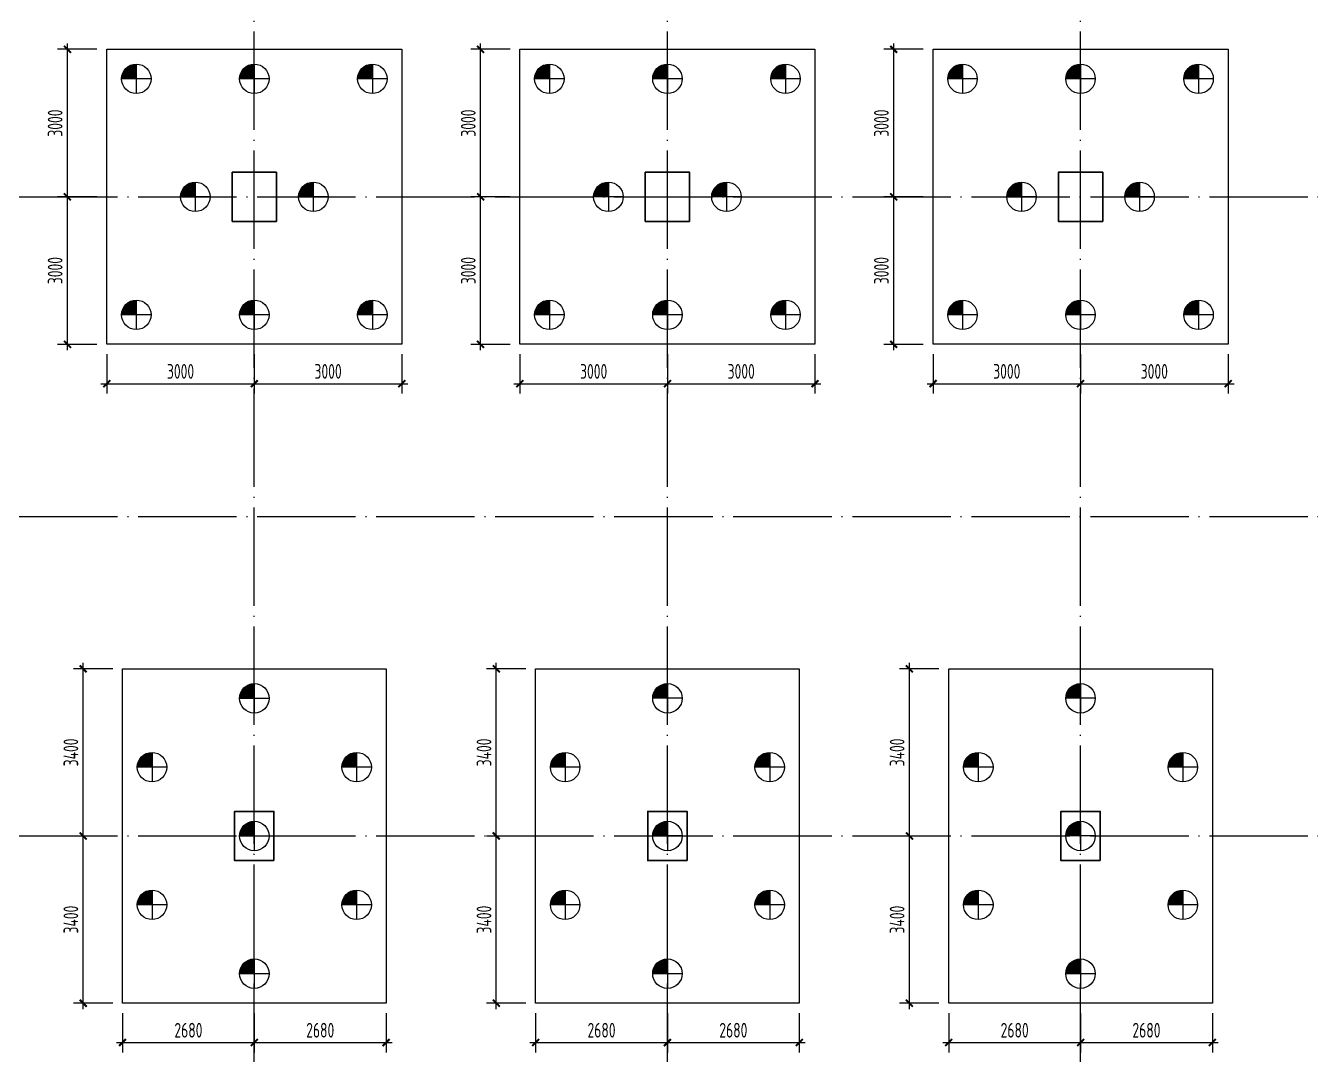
# Model space of a CAD drawing. Extents: x 2430613 to 2739493, y -1540945 to -971137.
# Drawn here: x 2527975 to 2554095, y -1224995 to -1204074 of the extents above; entities that cross this region are included whole.
import ezdxf

# ---------------------------------------------------------------- set-up
doc = ezdxf.new("R2010")
doc.units = 0
doc.header["$LTSCALE"] = 1000
doc.header["$MEASUREMENT"] = 0
doc.header["$PDMODE"] = 3
doc.header["$PDSIZE"] = 50
doc.linetypes.add('DOTE', pattern=[2.42, 2, -0.2, 0.02, -0.2])
doc.layers.get('0').update_dxf_attribs({"linetype": 'CONTINUOUS'})
doc.layers.get('DEFPOINTS').update_dxf_attribs({"linetype": 'CONTINUOUS'})
doc.layers.add('0S-柱-线', color=50, linetype='CONTINUOUS', lineweight=30)
for name, color, linetype in [('600直径桩', 4, 'CONTINUOUS'), ('COLU_DIM', 3, 'CONTINUOUS'), ('DOTE', 1, 'DOTE'), ('承台', 2, 'CONTINUOUS')]:
    doc.layers.add(name, color=color, linetype=linetype)
doc.styles.add('TSSD_Dimension', font='Tssdeng.shx', dxfattribs={"width": 0.7, "bigfont": 'hztxt.shx'})
doc.dimstyles.new('TSSD_100_100', dxfattribs={"dimtxt": 300, "dimasz": 100, "dimexe": 200, "dimexo": 200, "dimgap": 100, "dimtad": 1, "dimdec": 0, "dimzin": 0, "dimdsep": 46, "dimtxsty": 'TSSD_Dimension', "dimblk": 'ARCHTICK', "dimcen": 0, "dimdle": 120, "dimclrt": 7, "dimazin": 0, "dimtfac": 1, "dimtdec": 0, "dimtix": 1, "dimtmove": 2, "dimatfit": 0, "dimldrblk": 'ARCHTICK', "dimfxl": 1, "dimtolj": 1, "dimtzin": 0, "dimarcsym": 0})

# ---------------------------------------------------------------- blocks, each defined once
blk = doc.blocks.new('_ArchTick')
at = {"color": 0, "linetype": 'ByBlock', "const_width": 0.4}
blk.add_lwpolyline([(-0.71, -0.71), (0.71, 0.71)], dxfattribs=at)
blk = doc.blocks.new('*D2189')
at = {"layer": 'COLU_DIM', "color": 0, "lineweight": -2, "transparency": 16777216}
for p, q in [((2546744, -1224155), (2546744, -1224955)), ((2549424, -1224155), (2549424, -1224955)), ((2546624, -1224755), (2549544, -1224755))]:
    blk.add_line(p, q, dxfattribs=at)
at = {"layer": 'DEFPOINTS', "color": 0, "transparency": 16777216}
for p in [(2546744, -1223955), (2549424, -1223955), (2549424, -1224755)]:
    blk.add_point(p, dxfattribs=at)
at = {"layer": 'COLU_DIM', "color": 0, "lineweight": -2, "transparency": 16777216, "xscale": 100, "yscale": 100, "zscale": 100, "rotation": 180}
blk.add_blockref('_ArchTick', (2546744, -1224755), dxfattribs=at)
at = {"layer": 'COLU_DIM', "color": 0, "lineweight": -2, "transparency": 16777216, "xscale": 100, "yscale": 100, "zscale": 100}
blk.add_blockref('_ArchTick', (2549424, -1224755), dxfattribs=at)
at = {"layer": 'COLU_DIM', "color": 7, "transparency": 16777216, "insert": (2548084, -1224505), "char_height": 300, "attachment_point": 5, "style": 'TSSD_Dimension'}
blk.add_mtext('\\A1;2680', dxfattribs=at)
blk = doc.blocks.new('*D2190')
at = {"layer": 'COLU_DIM', "color": 0, "lineweight": -2, "transparency": 16777216}
for p, q in [((2549424, -1224155), (2549424, -1224955)), ((2552104, -1224155), (2552104, -1224955)), ((2549304, -1224755), (2552224, -1224755))]:
    blk.add_line(p, q, dxfattribs=at)
at = {"layer": 'DEFPOINTS', "color": 0, "transparency": 16777216}
for p in [(2549424, -1223955), (2552104, -1223955), (2552104, -1224755)]:
    blk.add_point(p, dxfattribs=at)
at = {"layer": 'COLU_DIM', "color": 0, "lineweight": -2, "transparency": 16777216, "xscale": 100, "yscale": 100, "zscale": 100, "rotation": 180}
blk.add_blockref('_ArchTick', (2549424, -1224755), dxfattribs=at)
at = {"layer": 'COLU_DIM', "color": 0, "lineweight": -2, "transparency": 16777216, "xscale": 100, "yscale": 100, "zscale": 100}
blk.add_blockref('_ArchTick', (2552104, -1224755), dxfattribs=at)
at = {"layer": 'COLU_DIM', "color": 7, "transparency": 16777216, "insert": (2550764, -1224505), "char_height": 300, "attachment_point": 5, "style": 'TSSD_Dimension'}
blk.add_mtext('\\A1;2680', dxfattribs=at)
blk = doc.blocks.new('*D2191')
at = {"layer": 'COLU_DIM', "color": 0, "lineweight": -2, "transparency": 16777216}
for p, q in [((2546544, -1220555), (2545744, -1220555)), ((2545944, -1224075), (2545944, -1220435)), ((2546544, -1223955), (2545744, -1223955))]:
    blk.add_line(p, q, dxfattribs=at)
at = {"layer": 'DEFPOINTS', "color": 0, "transparency": 16777216}
for p in [(2545944, -1220555), (2546744, -1220555), (2546744, -1223955)]:
    blk.add_point(p, dxfattribs=at)
at = {"layer": 'COLU_DIM', "color": 0, "lineweight": -2, "transparency": 16777216, "xscale": 100, "yscale": 100, "zscale": 100}
for p, rotation in [((2545944, -1220555), 90), ((2545944, -1223955), 270)]:
    blk.add_blockref('_ArchTick', p, dxfattribs=dict(at, rotation=rotation))
at = {"layer": 'COLU_DIM', "color": 7, "transparency": 16777216, "insert": (2545694, -1222255), "char_height": 300, "attachment_point": 5, "rotation": 90, "style": 'TSSD_Dimension'}
blk.add_mtext('\\A1;3400', dxfattribs=at)
blk = doc.blocks.new('*D2192')
at = {"layer": 'COLU_DIM', "color": 0, "lineweight": -2, "transparency": 16777216}
for p, q in [((2546544, -1217155), (2545744, -1217155)), ((2545944, -1220675), (2545944, -1217035)), ((2546544, -1220555), (2545744, -1220555))]:
    blk.add_line(p, q, dxfattribs=at)
at = {"layer": 'DEFPOINTS', "color": 0, "transparency": 16777216}
for p in [(2545944, -1217155), (2546744, -1217155), (2546744, -1220555)]:
    blk.add_point(p, dxfattribs=at)
at = {"layer": 'COLU_DIM', "color": 0, "lineweight": -2, "transparency": 16777216, "xscale": 100, "yscale": 100, "zscale": 100}
for p, rotation in [((2545944, -1217155), 90), ((2545944, -1220555), 270)]:
    blk.add_blockref('_ArchTick', p, dxfattribs=dict(at, rotation=rotation))
at = {"layer": 'COLU_DIM', "color": 7, "transparency": 16777216, "insert": (2545694, -1218855), "char_height": 300, "attachment_point": 5, "rotation": 90, "style": 'TSSD_Dimension'}
blk.add_mtext('\\A1;3400', dxfattribs=at)
blk = doc.blocks.new('*D2666')
at = {"layer": 'COLU_DIM', "color": 0, "lineweight": -2, "transparency": 16777216}
for p, q in [((2538024, -1210755), (2538024, -1211555)), ((2541024, -1210755), (2541024, -1211555)), ((2537904, -1211355), (2541144, -1211355))]:
    blk.add_line(p, q, dxfattribs=at)
at = {"layer": 'DEFPOINTS', "color": 0, "transparency": 16777216}
for p in [(2538024, -1210555), (2541024, -1210555), (2541024, -1211355)]:
    blk.add_point(p, dxfattribs=at)
at = {"layer": 'COLU_DIM', "color": 0, "lineweight": -2, "transparency": 16777216, "xscale": 100, "yscale": 100, "zscale": 100, "rotation": 180}
blk.add_blockref('_ArchTick', (2538024, -1211355), dxfattribs=at)
at = {"layer": 'COLU_DIM', "color": 0, "lineweight": -2, "transparency": 16777216, "xscale": 100, "yscale": 100, "zscale": 100}
blk.add_blockref('_ArchTick', (2541024, -1211355), dxfattribs=at)
at = {"layer": 'COLU_DIM', "color": 7, "transparency": 16777216, "insert": (2539524, -1211105), "char_height": 300, "attachment_point": 5, "style": 'TSSD_Dimension'}
blk.add_mtext('\\A1;3000', dxfattribs=at)
blk = doc.blocks.new('*D2667')
at = {"layer": 'COLU_DIM', "color": 0, "lineweight": -2, "transparency": 16777216}
for p, q in [((2541024, -1210755), (2541024, -1211555)), ((2544024, -1210755), (2544024, -1211555)), ((2540904, -1211355), (2544144, -1211355))]:
    blk.add_line(p, q, dxfattribs=at)
at = {"layer": 'DEFPOINTS', "color": 0, "transparency": 16777216}
for p in [(2541024, -1210555), (2544024, -1210555), (2544024, -1211355)]:
    blk.add_point(p, dxfattribs=at)
at = {"layer": 'COLU_DIM', "color": 0, "lineweight": -2, "transparency": 16777216, "xscale": 100, "yscale": 100, "zscale": 100, "rotation": 180}
blk.add_blockref('_ArchTick', (2541024, -1211355), dxfattribs=at)
at = {"layer": 'COLU_DIM', "color": 0, "lineweight": -2, "transparency": 16777216, "xscale": 100, "yscale": 100, "zscale": 100}
blk.add_blockref('_ArchTick', (2544024, -1211355), dxfattribs=at)
at = {"layer": 'COLU_DIM', "color": 7, "transparency": 16777216, "insert": (2542524, -1211105), "char_height": 300, "attachment_point": 5, "style": 'TSSD_Dimension'}
blk.add_mtext('\\A1;3000', dxfattribs=at)
blk = doc.blocks.new('*D2668')
at = {"layer": 'COLU_DIM', "color": 0, "lineweight": -2, "transparency": 16777216}
for p, q in [((2537224, -1210675), (2537224, -1207435)), ((2537824, -1207555), (2537024, -1207555)), ((2537824, -1210555), (2537024, -1210555))]:
    blk.add_line(p, q, dxfattribs=at)
at = {"layer": 'DEFPOINTS', "color": 0, "transparency": 16777216}
for p in [(2537224, -1207555), (2538024, -1207555), (2538024, -1210555)]:
    blk.add_point(p, dxfattribs=at)
at = {"layer": 'COLU_DIM', "color": 0, "lineweight": -2, "transparency": 16777216, "xscale": 100, "yscale": 100, "zscale": 100}
for p, rotation in [((2537224, -1207555), 90), ((2537224, -1210555), 270)]:
    blk.add_blockref('_ArchTick', p, dxfattribs=dict(at, rotation=rotation))
at = {"layer": 'COLU_DIM', "color": 7, "transparency": 16777216, "insert": (2536974, -1209055), "char_height": 300, "attachment_point": 5, "rotation": 90, "style": 'TSSD_Dimension'}
blk.add_mtext('\\A1;3000', dxfattribs=at)
blk = doc.blocks.new('*D2669')
at = {"layer": 'COLU_DIM', "color": 0, "lineweight": -2, "transparency": 16777216}
for p, q in [((2537824, -1204555), (2537024, -1204555)), ((2537224, -1207675), (2537224, -1204435)), ((2537824, -1207555), (2537024, -1207555))]:
    blk.add_line(p, q, dxfattribs=at)
at = {"layer": 'DEFPOINTS', "color": 0, "transparency": 16777216}
for p in [(2537224, -1204555), (2538024, -1204555), (2538024, -1207555)]:
    blk.add_point(p, dxfattribs=at)
at = {"layer": 'COLU_DIM', "color": 0, "lineweight": -2, "transparency": 16777216, "xscale": 100, "yscale": 100, "zscale": 100}
for p, rotation in [((2537224, -1204555), 90), ((2537224, -1207555), 270)]:
    blk.add_blockref('_ArchTick', p, dxfattribs=dict(at, rotation=rotation))
at = {"layer": 'COLU_DIM', "color": 7, "transparency": 16777216, "insert": (2536974, -1206055), "char_height": 300, "attachment_point": 5, "rotation": 90, "style": 'TSSD_Dimension'}
blk.add_mtext('\\A1;3000', dxfattribs=at)
blk = doc.blocks.new('*D2670')
at = {"layer": 'COLU_DIM', "color": 0, "lineweight": -2, "transparency": 16777216}
for p, q in [((2546424, -1210755), (2546424, -1211555)), ((2549424, -1210755), (2549424, -1211555)), ((2546304, -1211355), (2549544, -1211355))]:
    blk.add_line(p, q, dxfattribs=at)
at = {"layer": 'DEFPOINTS', "color": 0, "transparency": 16777216}
for p in [(2546424, -1210555), (2549424, -1210555), (2549424, -1211355)]:
    blk.add_point(p, dxfattribs=at)
at = {"layer": 'COLU_DIM', "color": 0, "lineweight": -2, "transparency": 16777216, "xscale": 100, "yscale": 100, "zscale": 100, "rotation": 180}
blk.add_blockref('_ArchTick', (2546424, -1211355), dxfattribs=at)
at = {"layer": 'COLU_DIM', "color": 0, "lineweight": -2, "transparency": 16777216, "xscale": 100, "yscale": 100, "zscale": 100}
blk.add_blockref('_ArchTick', (2549424, -1211355), dxfattribs=at)
at = {"layer": 'COLU_DIM', "color": 7, "transparency": 16777216, "insert": (2547924, -1211105), "char_height": 300, "attachment_point": 5, "style": 'TSSD_Dimension'}
blk.add_mtext('\\A1;3000', dxfattribs=at)
blk = doc.blocks.new('*D2671')
at = {"layer": 'COLU_DIM', "color": 0, "lineweight": -2, "transparency": 16777216}
for p, q in [((2549424, -1210755), (2549424, -1211555)), ((2552424, -1210755), (2552424, -1211555)), ((2549304, -1211355), (2552544, -1211355))]:
    blk.add_line(p, q, dxfattribs=at)
at = {"layer": 'DEFPOINTS', "color": 0, "transparency": 16777216}
for p in [(2549424, -1210555), (2552424, -1210555), (2552424, -1211355)]:
    blk.add_point(p, dxfattribs=at)
at = {"layer": 'COLU_DIM', "color": 0, "lineweight": -2, "transparency": 16777216, "xscale": 100, "yscale": 100, "zscale": 100, "rotation": 180}
blk.add_blockref('_ArchTick', (2549424, -1211355), dxfattribs=at)
at = {"layer": 'COLU_DIM', "color": 0, "lineweight": -2, "transparency": 16777216, "xscale": 100, "yscale": 100, "zscale": 100}
blk.add_blockref('_ArchTick', (2552424, -1211355), dxfattribs=at)
at = {"layer": 'COLU_DIM', "color": 7, "transparency": 16777216, "insert": (2550924, -1211105), "char_height": 300, "attachment_point": 5, "style": 'TSSD_Dimension'}
blk.add_mtext('\\A1;3000', dxfattribs=at)
blk = doc.blocks.new('*D2672')
at = {"layer": 'COLU_DIM', "color": 0, "lineweight": -2, "transparency": 16777216}
for p, q in [((2545624, -1210675), (2545624, -1207435)), ((2546224, -1207555), (2545424, -1207555)), ((2546224, -1210555), (2545424, -1210555))]:
    blk.add_line(p, q, dxfattribs=at)
at = {"layer": 'DEFPOINTS', "color": 0, "transparency": 16777216}
for p in [(2545624, -1207555), (2546424, -1207555), (2546424, -1210555)]:
    blk.add_point(p, dxfattribs=at)
at = {"layer": 'COLU_DIM', "color": 0, "lineweight": -2, "transparency": 16777216, "xscale": 100, "yscale": 100, "zscale": 100}
for p, rotation in [((2545624, -1207555), 90), ((2545624, -1210555), 270)]:
    blk.add_blockref('_ArchTick', p, dxfattribs=dict(at, rotation=rotation))
at = {"layer": 'COLU_DIM', "color": 7, "transparency": 16777216, "insert": (2545374, -1209055), "char_height": 300, "attachment_point": 5, "rotation": 90, "style": 'TSSD_Dimension'}
blk.add_mtext('\\A1;3000', dxfattribs=at)
blk = doc.blocks.new('*D2673')
at = {"layer": 'COLU_DIM', "color": 0, "lineweight": -2, "transparency": 16777216}
for p, q in [((2546224, -1204555), (2545424, -1204555)), ((2545624, -1207675), (2545624, -1204435)), ((2546224, -1207555), (2545424, -1207555))]:
    blk.add_line(p, q, dxfattribs=at)
at = {"layer": 'DEFPOINTS', "color": 0, "transparency": 16777216}
for p in [(2545624, -1204555), (2546424, -1204555), (2546424, -1207555)]:
    blk.add_point(p, dxfattribs=at)
at = {"layer": 'COLU_DIM', "color": 0, "lineweight": -2, "transparency": 16777216, "xscale": 100, "yscale": 100, "zscale": 100}
for p, rotation in [((2545624, -1204555), 90), ((2545624, -1207555), 270)]:
    blk.add_blockref('_ArchTick', p, dxfattribs=dict(at, rotation=rotation))
at = {"layer": 'COLU_DIM', "color": 7, "transparency": 16777216, "insert": (2545374, -1206055), "char_height": 300, "attachment_point": 5, "rotation": 90, "style": 'TSSD_Dimension'}
blk.add_mtext('\\A1;3000', dxfattribs=at)
blk = doc.blocks.new('*D2732')
at = {"layer": 'COLU_DIM', "color": 0, "lineweight": -2, "transparency": 16777216}
for p, q in [((2529624, -1210755), (2529624, -1211555)), ((2532624, -1210755), (2532624, -1211555)), ((2529504, -1211355), (2532744, -1211355))]:
    blk.add_line(p, q, dxfattribs=at)
at = {"layer": 'DEFPOINTS', "color": 0, "transparency": 16777216}
for p in [(2529624, -1210555), (2532624, -1210555), (2532624, -1211355)]:
    blk.add_point(p, dxfattribs=at)
at = {"layer": 'COLU_DIM', "color": 0, "lineweight": -2, "transparency": 16777216, "xscale": 100, "yscale": 100, "zscale": 100, "rotation": 180}
blk.add_blockref('_ArchTick', (2529624, -1211355), dxfattribs=at)
at = {"layer": 'COLU_DIM', "color": 0, "lineweight": -2, "transparency": 16777216, "xscale": 100, "yscale": 100, "zscale": 100}
blk.add_blockref('_ArchTick', (2532624, -1211355), dxfattribs=at)
at = {"layer": 'COLU_DIM', "color": 7, "transparency": 16777216, "insert": (2531124, -1211105), "char_height": 300, "attachment_point": 5, "style": 'TSSD_Dimension'}
blk.add_mtext('\\A1;3000', dxfattribs=at)
blk = doc.blocks.new('*D2733')
at = {"layer": 'COLU_DIM', "color": 0, "lineweight": -2, "transparency": 16777216}
for p, q in [((2532624, -1210755), (2532624, -1211555)), ((2535624, -1210755), (2535624, -1211555)), ((2532504, -1211355), (2535744, -1211355))]:
    blk.add_line(p, q, dxfattribs=at)
at = {"layer": 'DEFPOINTS', "color": 0, "transparency": 16777216}
for p in [(2532624, -1210555), (2535624, -1210555), (2535624, -1211355)]:
    blk.add_point(p, dxfattribs=at)
at = {"layer": 'COLU_DIM', "color": 0, "lineweight": -2, "transparency": 16777216, "xscale": 100, "yscale": 100, "zscale": 100, "rotation": 180}
blk.add_blockref('_ArchTick', (2532624, -1211355), dxfattribs=at)
at = {"layer": 'COLU_DIM', "color": 0, "lineweight": -2, "transparency": 16777216, "xscale": 100, "yscale": 100, "zscale": 100}
blk.add_blockref('_ArchTick', (2535624, -1211355), dxfattribs=at)
at = {"layer": 'COLU_DIM', "color": 7, "transparency": 16777216, "insert": (2534124, -1211105), "char_height": 300, "attachment_point": 5, "style": 'TSSD_Dimension'}
blk.add_mtext('\\A1;3000', dxfattribs=at)
blk = doc.blocks.new('*D2734')
at = {"layer": 'COLU_DIM', "color": 0, "lineweight": -2, "transparency": 16777216}
for p, q in [((2528824, -1210675), (2528824, -1207435)), ((2529424, -1207555), (2528624, -1207555)), ((2529424, -1210555), (2528624, -1210555))]:
    blk.add_line(p, q, dxfattribs=at)
at = {"layer": 'DEFPOINTS', "color": 0, "transparency": 16777216}
for p in [(2528824, -1207555), (2529624, -1207555), (2529624, -1210555)]:
    blk.add_point(p, dxfattribs=at)
at = {"layer": 'COLU_DIM', "color": 0, "lineweight": -2, "transparency": 16777216, "xscale": 100, "yscale": 100, "zscale": 100}
for p, rotation in [((2528824, -1207555), 90), ((2528824, -1210555), 270)]:
    blk.add_blockref('_ArchTick', p, dxfattribs=dict(at, rotation=rotation))
at = {"layer": 'COLU_DIM', "color": 7, "transparency": 16777216, "insert": (2528574, -1209055), "char_height": 300, "attachment_point": 5, "rotation": 90, "style": 'TSSD_Dimension'}
blk.add_mtext('\\A1;3000', dxfattribs=at)
blk = doc.blocks.new('*D2735')
at = {"layer": 'COLU_DIM', "color": 0, "lineweight": -2, "transparency": 16777216}
for p, q in [((2529424, -1204555), (2528624, -1204555)), ((2528824, -1207675), (2528824, -1204435)), ((2529424, -1207555), (2528624, -1207555))]:
    blk.add_line(p, q, dxfattribs=at)
at = {"layer": 'DEFPOINTS', "color": 0, "transparency": 16777216}
for p in [(2528824, -1204555), (2529624, -1204555), (2529624, -1207555)]:
    blk.add_point(p, dxfattribs=at)
at = {"layer": 'COLU_DIM', "color": 0, "lineweight": -2, "transparency": 16777216, "xscale": 100, "yscale": 100, "zscale": 100}
for p, rotation in [((2528824, -1204555), 90), ((2528824, -1207555), 270)]:
    blk.add_blockref('_ArchTick', p, dxfattribs=dict(at, rotation=rotation))
at = {"layer": 'COLU_DIM', "color": 7, "transparency": 16777216, "insert": (2528574, -1206055), "char_height": 300, "attachment_point": 5, "rotation": 90, "style": 'TSSD_Dimension'}
blk.add_mtext('\\A1;3000', dxfattribs=at)
blk = doc.blocks.new('*D2736')
at = {"layer": 'COLU_DIM', "color": 0, "lineweight": -2, "transparency": 16777216}
for p, q in [((2529944, -1224155), (2529944, -1224955)), ((2532624, -1224155), (2532624, -1224955)), ((2529824, -1224755), (2532744, -1224755))]:
    blk.add_line(p, q, dxfattribs=at)
at = {"layer": 'DEFPOINTS', "color": 0, "transparency": 16777216}
for p in [(2529944, -1223955), (2532624, -1223955), (2532624, -1224755)]:
    blk.add_point(p, dxfattribs=at)
at = {"layer": 'COLU_DIM', "color": 0, "lineweight": -2, "transparency": 16777216, "xscale": 100, "yscale": 100, "zscale": 100, "rotation": 180}
blk.add_blockref('_ArchTick', (2529944, -1224755), dxfattribs=at)
at = {"layer": 'COLU_DIM', "color": 0, "lineweight": -2, "transparency": 16777216, "xscale": 100, "yscale": 100, "zscale": 100}
blk.add_blockref('_ArchTick', (2532624, -1224755), dxfattribs=at)
at = {"layer": 'COLU_DIM', "color": 7, "transparency": 16777216, "insert": (2531284, -1224505), "char_height": 300, "attachment_point": 5, "style": 'TSSD_Dimension'}
blk.add_mtext('\\A1;2680', dxfattribs=at)
blk = doc.blocks.new('*D2737')
at = {"layer": 'COLU_DIM', "color": 0, "lineweight": -2, "transparency": 16777216}
for p, q in [((2532624, -1224155), (2532624, -1224955)), ((2535304, -1224155), (2535304, -1224955)), ((2532504, -1224755), (2535424, -1224755))]:
    blk.add_line(p, q, dxfattribs=at)
at = {"layer": 'DEFPOINTS', "color": 0, "transparency": 16777216}
for p in [(2532624, -1223955), (2535304, -1223955), (2535304, -1224755)]:
    blk.add_point(p, dxfattribs=at)
at = {"layer": 'COLU_DIM', "color": 0, "lineweight": -2, "transparency": 16777216, "xscale": 100, "yscale": 100, "zscale": 100, "rotation": 180}
blk.add_blockref('_ArchTick', (2532624, -1224755), dxfattribs=at)
at = {"layer": 'COLU_DIM', "color": 0, "lineweight": -2, "transparency": 16777216, "xscale": 100, "yscale": 100, "zscale": 100}
blk.add_blockref('_ArchTick', (2535304, -1224755), dxfattribs=at)
at = {"layer": 'COLU_DIM', "color": 7, "transparency": 16777216, "insert": (2533964, -1224505), "char_height": 300, "attachment_point": 5, "style": 'TSSD_Dimension'}
blk.add_mtext('\\A1;2680', dxfattribs=at)
blk = doc.blocks.new('*D2738')
at = {"layer": 'COLU_DIM', "color": 0, "lineweight": -2, "transparency": 16777216}
for p, q in [((2529744, -1220555), (2528944, -1220555)), ((2529144, -1224075), (2529144, -1220435)), ((2529744, -1223955), (2528944, -1223955))]:
    blk.add_line(p, q, dxfattribs=at)
at = {"layer": 'DEFPOINTS', "color": 0, "transparency": 16777216}
for p in [(2529144, -1220555), (2529944, -1220555), (2529944, -1223955)]:
    blk.add_point(p, dxfattribs=at)
at = {"layer": 'COLU_DIM', "color": 0, "lineweight": -2, "transparency": 16777216, "xscale": 100, "yscale": 100, "zscale": 100}
for p, rotation in [((2529144, -1220555), 90), ((2529144, -1223955), 270)]:
    blk.add_blockref('_ArchTick', p, dxfattribs=dict(at, rotation=rotation))
at = {"layer": 'COLU_DIM', "color": 7, "transparency": 16777216, "insert": (2528894, -1222255), "char_height": 300, "attachment_point": 5, "rotation": 90, "style": 'TSSD_Dimension'}
blk.add_mtext('\\A1;3400', dxfattribs=at)
blk = doc.blocks.new('*D2739')
at = {"layer": 'COLU_DIM', "color": 0, "lineweight": -2, "transparency": 16777216}
for p, q in [((2529744, -1217155), (2528944, -1217155)), ((2529144, -1220675), (2529144, -1217035)), ((2529744, -1220555), (2528944, -1220555))]:
    blk.add_line(p, q, dxfattribs=at)
at = {"layer": 'DEFPOINTS', "color": 0, "transparency": 16777216}
for p in [(2529144, -1217155), (2529944, -1217155), (2529944, -1220555)]:
    blk.add_point(p, dxfattribs=at)
at = {"layer": 'COLU_DIM', "color": 0, "lineweight": -2, "transparency": 16777216, "xscale": 100, "yscale": 100, "zscale": 100}
for p, rotation in [((2529144, -1217155), 90), ((2529144, -1220555), 270)]:
    blk.add_blockref('_ArchTick', p, dxfattribs=dict(at, rotation=rotation))
at = {"layer": 'COLU_DIM', "color": 7, "transparency": 16777216, "insert": (2528894, -1218855), "char_height": 300, "attachment_point": 5, "rotation": 90, "style": 'TSSD_Dimension'}
blk.add_mtext('\\A1;3400', dxfattribs=at)
blk = doc.blocks.new('*D2740')
at = {"layer": 'COLU_DIM', "color": 0, "lineweight": -2, "transparency": 16777216}
for p, q in [((2538344, -1224155), (2538344, -1224955)), ((2541024, -1224155), (2541024, -1224955)), ((2538224, -1224755), (2541144, -1224755))]:
    blk.add_line(p, q, dxfattribs=at)
at = {"layer": 'DEFPOINTS', "color": 0, "transparency": 16777216}
for p in [(2538344, -1223955), (2541024, -1223955), (2541024, -1224755)]:
    blk.add_point(p, dxfattribs=at)
at = {"layer": 'COLU_DIM', "color": 0, "lineweight": -2, "transparency": 16777216, "xscale": 100, "yscale": 100, "zscale": 100, "rotation": 180}
blk.add_blockref('_ArchTick', (2538344, -1224755), dxfattribs=at)
at = {"layer": 'COLU_DIM', "color": 0, "lineweight": -2, "transparency": 16777216, "xscale": 100, "yscale": 100, "zscale": 100}
blk.add_blockref('_ArchTick', (2541024, -1224755), dxfattribs=at)
at = {"layer": 'COLU_DIM', "color": 7, "transparency": 16777216, "insert": (2539684, -1224505), "char_height": 300, "attachment_point": 5, "style": 'TSSD_Dimension'}
blk.add_mtext('\\A1;2680', dxfattribs=at)
blk = doc.blocks.new('*D2741')
at = {"layer": 'COLU_DIM', "color": 0, "lineweight": -2, "transparency": 16777216}
for p, q in [((2541024, -1224155), (2541024, -1224955)), ((2543704, -1224155), (2543704, -1224955)), ((2540904, -1224755), (2543824, -1224755))]:
    blk.add_line(p, q, dxfattribs=at)
at = {"layer": 'DEFPOINTS', "color": 0, "transparency": 16777216}
for p in [(2541024, -1223955), (2543704, -1223955), (2543704, -1224755)]:
    blk.add_point(p, dxfattribs=at)
at = {"layer": 'COLU_DIM', "color": 0, "lineweight": -2, "transparency": 16777216, "xscale": 100, "yscale": 100, "zscale": 100, "rotation": 180}
blk.add_blockref('_ArchTick', (2541024, -1224755), dxfattribs=at)
at = {"layer": 'COLU_DIM', "color": 0, "lineweight": -2, "transparency": 16777216, "xscale": 100, "yscale": 100, "zscale": 100}
blk.add_blockref('_ArchTick', (2543704, -1224755), dxfattribs=at)
at = {"layer": 'COLU_DIM', "color": 7, "transparency": 16777216, "insert": (2542364, -1224505), "char_height": 300, "attachment_point": 5, "style": 'TSSD_Dimension'}
blk.add_mtext('\\A1;2680', dxfattribs=at)
blk = doc.blocks.new('*D2742')
at = {"layer": 'COLU_DIM', "color": 0, "lineweight": -2, "transparency": 16777216}
for p, q in [((2538144, -1220555), (2537344, -1220555)), ((2537544, -1224075), (2537544, -1220435)), ((2538144, -1223955), (2537344, -1223955))]:
    blk.add_line(p, q, dxfattribs=at)
at = {"layer": 'DEFPOINTS', "color": 0, "transparency": 16777216}
for p in [(2537544, -1220555), (2538344, -1220555), (2538344, -1223955)]:
    blk.add_point(p, dxfattribs=at)
at = {"layer": 'COLU_DIM', "color": 0, "lineweight": -2, "transparency": 16777216, "xscale": 100, "yscale": 100, "zscale": 100}
for p, rotation in [((2537544, -1220555), 90), ((2537544, -1223955), 270)]:
    blk.add_blockref('_ArchTick', p, dxfattribs=dict(at, rotation=rotation))
at = {"layer": 'COLU_DIM', "color": 7, "transparency": 16777216, "insert": (2537294, -1222255), "char_height": 300, "attachment_point": 5, "rotation": 90, "style": 'TSSD_Dimension'}
blk.add_mtext('\\A1;3400', dxfattribs=at)
blk = doc.blocks.new('*D2743')
at = {"layer": 'COLU_DIM', "color": 0, "lineweight": -2, "transparency": 16777216}
for p, q in [((2538144, -1217155), (2537344, -1217155)), ((2537544, -1220675), (2537544, -1217035)), ((2538144, -1220555), (2537344, -1220555))]:
    blk.add_line(p, q, dxfattribs=at)
at = {"layer": 'DEFPOINTS', "color": 0, "transparency": 16777216}
for p in [(2537544, -1217155), (2538344, -1217155), (2538344, -1220555)]:
    blk.add_point(p, dxfattribs=at)
at = {"layer": 'COLU_DIM', "color": 0, "lineweight": -2, "transparency": 16777216, "xscale": 100, "yscale": 100, "zscale": 100}
for p, rotation in [((2537544, -1217155), 90), ((2537544, -1220555), 270)]:
    blk.add_blockref('_ArchTick', p, dxfattribs=dict(at, rotation=rotation))
at = {"layer": 'COLU_DIM', "color": 7, "transparency": 16777216, "insert": (2537294, -1218855), "char_height": 300, "attachment_point": 5, "rotation": 90, "style": 'TSSD_Dimension'}
blk.add_mtext('\\A1;3400', dxfattribs=at)

msp = doc.modelspace()

# ---------------------------------------------------------------- hatches: boundary and pattern name
at = {"layer": '600直径桩'}
h = msp.add_hatch(color=251, dxfattribs=at)
h.dxf.hatch_style = 1
h.paths.add_polyline_path([(2530223.644, -1204854.728, 0.414213562), (2529923.644, -1205154.728), (2530223.644, -1205154.728)])
h = msp.add_hatch(color=251, dxfattribs=at)
h.dxf.hatch_style = 1
h.paths.add_polyline_path([(2532623.644, -1204854.728, 0.414213562), (2532323.644, -1205154.728), (2532623.644, -1205154.728)])
h = msp.add_hatch(color=251, dxfattribs=at)
h.dxf.hatch_style = 1
h.paths.add_polyline_path([(2535023.644, -1204854.728, 0.414213562), (2534723.644, -1205154.728), (2535023.644, -1205154.728)])
h = msp.add_hatch(color=251, dxfattribs=at)
h.dxf.hatch_style = 1
h.paths.add_polyline_path([(2538623.644, -1204854.728, 0.414213562), (2538323.644, -1205154.728), (2538623.644, -1205154.728)])
h = msp.add_hatch(color=251, dxfattribs=at)
h.dxf.hatch_style = 1
h.paths.add_polyline_path([(2541023.644, -1204854.728, 0.414213562), (2540723.644, -1205154.728), (2541023.644, -1205154.728)])
h = msp.add_hatch(color=251, dxfattribs=at)
h.dxf.hatch_style = 1
h.paths.add_polyline_path([(2543423.644, -1204854.728, 0.414213562), (2543123.644, -1205154.728), (2543423.644, -1205154.728)])
h = msp.add_hatch(color=251, dxfattribs=at)
h.dxf.hatch_style = 1
h.paths.add_polyline_path([(2547023.644, -1204854.728, 0.414213562), (2546723.644, -1205154.728), (2547023.644, -1205154.728)])
h = msp.add_hatch(color=251, dxfattribs=at)
h.dxf.hatch_style = 1
h.paths.add_polyline_path([(2549423.644, -1204854.728, 0.414213562), (2549123.644, -1205154.728), (2549423.644, -1205154.728)])
h = msp.add_hatch(color=251, dxfattribs=at)
h.dxf.hatch_style = 1
h.paths.add_polyline_path([(2551823.644, -1204854.728, 0.414213562), (2551523.644, -1205154.728), (2551823.644, -1205154.728)])
h = msp.add_hatch(color=251, dxfattribs=at)
h.dxf.hatch_style = 1
h.paths.add_polyline_path([(2531423.644, -1207254.728, 0.414213562), (2531123.644, -1207554.728), (2531423.644, -1207554.728)])
h = msp.add_hatch(color=251, dxfattribs=at)
h.dxf.hatch_style = 1
h.paths.add_polyline_path([(2533823.644, -1207254.728, 0.414213562), (2533523.644, -1207554.728), (2533823.644, -1207554.728)])
h = msp.add_hatch(color=251, dxfattribs=at)
h.dxf.hatch_style = 1
h.paths.add_polyline_path([(2539823.644, -1207254.728, 0.414213562), (2539523.644, -1207554.728), (2539823.644, -1207554.728)])
h = msp.add_hatch(color=251, dxfattribs=at)
h.dxf.hatch_style = 1
h.paths.add_polyline_path([(2542223.644, -1207254.728, 0.414213562), (2541923.644, -1207554.728), (2542223.644, -1207554.728)])
h = msp.add_hatch(color=251, dxfattribs=at)
h.dxf.hatch_style = 1
h.paths.add_polyline_path([(2548223.644, -1207254.728, 0.414213562), (2547923.644, -1207554.728), (2548223.644, -1207554.728)])
h = msp.add_hatch(color=251, dxfattribs=at)
h.dxf.hatch_style = 1
h.paths.add_polyline_path([(2550623.644, -1207254.728, 0.414213562), (2550323.644, -1207554.728), (2550623.644, -1207554.728)])
h = msp.add_hatch(color=251, dxfattribs=at)
h.dxf.hatch_style = 1
h.paths.add_polyline_path([(2530223.644, -1209654.728, 0.414213562), (2529923.644, -1209954.728), (2530223.644, -1209954.728)])
h = msp.add_hatch(color=251, dxfattribs=at)
h.dxf.hatch_style = 1
h.paths.add_polyline_path([(2532623.644, -1209654.728, 0.414213562), (2532323.644, -1209954.728), (2532623.644, -1209954.728)])
h = msp.add_hatch(color=251, dxfattribs=at)
h.dxf.hatch_style = 1
h.paths.add_polyline_path([(2535023.644, -1209654.728, 0.414213562), (2534723.644, -1209954.728), (2535023.644, -1209954.728)])
h = msp.add_hatch(color=251, dxfattribs=at)
h.dxf.hatch_style = 1
h.paths.add_polyline_path([(2538623.644, -1209654.728, 0.414213562), (2538323.644, -1209954.728), (2538623.644, -1209954.728)])
h = msp.add_hatch(color=251, dxfattribs=at)
h.dxf.hatch_style = 1
h.paths.add_polyline_path([(2541023.644, -1209654.728, 0.414213562), (2540723.644, -1209954.728), (2541023.644, -1209954.728)])
h = msp.add_hatch(color=251, dxfattribs=at)
h.dxf.hatch_style = 1
h.paths.add_polyline_path([(2543423.644, -1209654.728, 0.414213562), (2543123.644, -1209954.728), (2543423.644, -1209954.728)])
h = msp.add_hatch(color=251, dxfattribs=at)
h.dxf.hatch_style = 1
h.paths.add_polyline_path([(2547023.644, -1209654.728, 0.414213562), (2546723.644, -1209954.728), (2547023.644, -1209954.728)])
h = msp.add_hatch(color=251, dxfattribs=at)
h.dxf.hatch_style = 1
h.paths.add_polyline_path([(2549423.644, -1209654.728, 0.414213562), (2549123.644, -1209954.728), (2549423.644, -1209954.728)])
h = msp.add_hatch(color=251, dxfattribs=at)
h.dxf.hatch_style = 1
h.paths.add_polyline_path([(2551823.644, -1209654.728, 0.414213562), (2551523.644, -1209954.728), (2551823.644, -1209954.728)])
h = msp.add_hatch(color=251, dxfattribs=at)
h.dxf.hatch_style = 1
h.paths.add_polyline_path([(2532623.644, -1217455.181, 0.414213562), (2532323.644, -1217755.181), (2532623.644, -1217755.181)])
h = msp.add_hatch(color=251, dxfattribs=at)
h.dxf.hatch_style = 1
h.paths.add_polyline_path([(2541023.644, -1217454.728, 0.414213562), (2540723.644, -1217754.728), (2541023.644, -1217754.728)])
h = msp.add_hatch(color=251, dxfattribs=at)
h.dxf.hatch_style = 1
h.paths.add_polyline_path([(2549423.644, -1217454.728, 0.414213562), (2549123.644, -1217754.728), (2549423.644, -1217754.728)])
h = msp.add_hatch(color=251, dxfattribs=at)
h.dxf.hatch_style = 1
h.paths.add_polyline_path([(2530543.644, -1218855.181, 0.414213562), (2530243.644, -1219155.181), (2530543.644, -1219155.181)])
h = msp.add_hatch(color=251, dxfattribs=at)
h.dxf.hatch_style = 1
h.paths.add_polyline_path([(2534703.644, -1218855.181, 0.414213562), (2534403.644, -1219155.181), (2534703.644, -1219155.181)])
h = msp.add_hatch(color=251, dxfattribs=at)
h.dxf.hatch_style = 1
h.paths.add_polyline_path([(2538943.644, -1218854.728, 0.414213562), (2538643.644, -1219154.728), (2538943.644, -1219154.728)])
h = msp.add_hatch(color=251, dxfattribs=at)
h.dxf.hatch_style = 1
h.paths.add_polyline_path([(2543103.644, -1218854.728, 0.414213562), (2542803.644, -1219154.728), (2543103.644, -1219154.728)])
h = msp.add_hatch(color=251, dxfattribs=at)
h.dxf.hatch_style = 1
h.paths.add_polyline_path([(2547343.644, -1218854.728, 0.414213562), (2547043.644, -1219154.728), (2547343.644, -1219154.728)])
h = msp.add_hatch(color=251, dxfattribs=at)
h.dxf.hatch_style = 1
h.paths.add_polyline_path([(2551503.644, -1218854.728, 0.414213562), (2551203.644, -1219154.728), (2551503.644, -1219154.728)])
h = msp.add_hatch(color=251, dxfattribs=at)
h.dxf.hatch_style = 1
h.paths.add_polyline_path([(2532623.644, -1220255.181, 0.414213562), (2532323.644, -1220555.181), (2532623.644, -1220555.181)])
h = msp.add_hatch(color=251, dxfattribs=at)
h.dxf.hatch_style = 1
h.paths.add_polyline_path([(2541023.644, -1220254.728, 0.414213562), (2540723.644, -1220554.728), (2541023.644, -1220554.728)])
h = msp.add_hatch(color=251, dxfattribs=at)
h.dxf.hatch_style = 1
h.paths.add_polyline_path([(2549423.644, -1220254.728, 0.414213562), (2549123.644, -1220554.728), (2549423.644, -1220554.728)])
h = msp.add_hatch(color=251, dxfattribs=at)
h.dxf.hatch_style = 1
h.paths.add_polyline_path([(2530543.644, -1221655.181, 0.414213562), (2530243.644, -1221955.181), (2530543.644, -1221955.181)])
h = msp.add_hatch(color=251, dxfattribs=at)
h.dxf.hatch_style = 1
h.paths.add_polyline_path([(2534703.644, -1221655.181, 0.414213562), (2534403.644, -1221955.181), (2534703.644, -1221955.181)])
h = msp.add_hatch(color=251, dxfattribs=at)
h.dxf.hatch_style = 1
h.paths.add_polyline_path([(2538943.644, -1221654.728, 0.414213562), (2538643.644, -1221954.728), (2538943.644, -1221954.728)])
h = msp.add_hatch(color=251, dxfattribs=at)
h.dxf.hatch_style = 1
h.paths.add_polyline_path([(2543103.644, -1221654.728, 0.414213562), (2542803.644, -1221954.728), (2543103.644, -1221954.728)])
h = msp.add_hatch(color=251, dxfattribs=at)
h.dxf.hatch_style = 1
h.paths.add_polyline_path([(2547343.644, -1221654.728, 0.414213562), (2547043.644, -1221954.728), (2547343.644, -1221954.728)])
h = msp.add_hatch(color=251, dxfattribs=at)
h.dxf.hatch_style = 1
h.paths.add_polyline_path([(2551503.644, -1221654.728, 0.414213562), (2551203.644, -1221954.728), (2551503.644, -1221954.728)])
h = msp.add_hatch(color=251, dxfattribs=at)
h.dxf.hatch_style = 1
h.paths.add_polyline_path([(2532623.644, -1223055.181, 0.414213562), (2532323.644, -1223355.181), (2532623.644, -1223355.181)])
h = msp.add_hatch(color=251, dxfattribs=at)
h.dxf.hatch_style = 1
h.paths.add_polyline_path([(2541023.644, -1223054.728, 0.414213562), (2540723.644, -1223354.728), (2541023.644, -1223354.728)])
h = msp.add_hatch(color=251, dxfattribs=at)
h.dxf.hatch_style = 1
h.paths.add_polyline_path([(2549423.644, -1223054.728, 0.414213562), (2549123.644, -1223354.728), (2549423.644, -1223354.728)])

# ---------------------------------------------------------------- linework, layer by layer
at = {"layer": '0S-柱-线'}
for points in [[(2533073.644, -1208054.728), (2533073.644, -1207054.728), (2532173.644, -1207054.728), (2532173.644, -1208054.728)], [(2541473.644, -1208054.728), (2541473.644, -1207054.728), (2540573.644, -1207054.728), (2540573.644, -1208054.728)], [(2549873.644, -1208054.728), (2549873.644, -1207054.728), (2548973.644, -1207054.728), (2548973.644, -1208054.728)], [(2533023.644, -1221054.728), (2533023.644, -1220054.728), (2532223.644, -1220054.728), (2532223.644, -1221054.728)], [(2541423.644, -1221054.728), (2541423.644, -1220054.728), (2540623.644, -1220054.728), (2540623.644, -1221054.728)], [(2549823.644, -1221054.728), (2549823.644, -1220054.728), (2549023.644, -1220054.728), (2549023.644, -1221054.728)]]:
    msp.add_lwpolyline(points, close=True, dxfattribs=at)
at = {"layer": '600直径桩', "color": 251}
for p, q in [((2530223.644, -1204854.728), (2530223.644, -1205454.728)), ((2532623.644, -1204854.728), (2532623.644, -1205454.728)), ((2535023.644, -1204854.728), (2535023.644, -1205454.728)), ((2538623.644, -1204854.728), (2538623.644, -1205454.728)), ((2541023.644, -1204854.728), (2541023.644, -1205454.728)), ((2543423.644, -1204854.728), (2543423.644, -1205454.728)), ((2547023.644, -1204854.728), (2547023.644, -1205454.728)), ((2549423.644, -1204854.728), (2549423.644, -1205454.728)), ((2551823.644, -1204854.728), (2551823.644, -1205454.728)), ((2530523.644, -1205154.728), (2529923.644, -1205154.728)), ((2532923.644, -1205154.728), (2532323.644, -1205154.728)), ((2535323.644, -1205154.728), (2534723.644, -1205154.728)), ((2538923.644, -1205154.728), (2538323.644, -1205154.728)), ((2541323.644, -1205154.728), (2540723.644, -1205154.728)), ((2543723.644, -1205154.728), (2543123.644, -1205154.728)), ((2547323.644, -1205154.728), (2546723.644, -1205154.728)), ((2549723.644, -1205154.728), (2549123.644, -1205154.728)), ((2552123.644, -1205154.728), (2551523.644, -1205154.728)), ((2531423.644, -1207254.728), (2531423.644, -1207854.728)), ((2533823.644, -1207254.728), (2533823.644, -1207854.728)), ((2539823.644, -1207254.728), (2539823.644, -1207854.728)), ((2542223.644, -1207254.728), (2542223.644, -1207854.728)), ((2548223.644, -1207254.728), (2548223.644, -1207854.728)), ((2550623.644, -1207254.728), (2550623.644, -1207854.728)), ((2531723.644, -1207554.728), (2531123.644, -1207554.728)), ((2534123.644, -1207554.728), (2533523.644, -1207554.728)), ((2540123.644, -1207554.728), (2539523.644, -1207554.728)), ((2542523.644, -1207554.728), (2541923.644, -1207554.728)), ((2548523.644, -1207554.728), (2547923.644, -1207554.728)), ((2550923.644, -1207554.728), (2550323.644, -1207554.728)), ((2530223.644, -1209654.728), (2530223.644, -1210254.728)), ((2532623.644, -1209654.728), (2532623.644, -1210254.728)), ((2535023.644, -1209654.728), (2535023.644, -1210254.728)), ((2538623.644, -1209654.728), (2538623.644, -1210254.728)), ((2541023.644, -1209654.728), (2541023.644, -1210254.728)), ((2543423.644, -1209654.728), (2543423.644, -1210254.728)), ((2547023.644, -1209654.728), (2547023.644, -1210254.728)), ((2549423.644, -1209654.728), (2549423.644, -1210254.728)), ((2551823.644, -1209654.728), (2551823.644, -1210254.728)), ((2530523.644, -1209954.728), (2529923.644, -1209954.728)), ((2532923.644, -1209954.728), (2532323.644, -1209954.728)), ((2535323.644, -1209954.728), (2534723.644, -1209954.728)), ((2538923.644, -1209954.728), (2538323.644, -1209954.728)), ((2541323.644, -1209954.728), (2540723.644, -1209954.728)), ((2543723.644, -1209954.728), (2543123.644, -1209954.728)), ((2547323.644, -1209954.728), (2546723.644, -1209954.728)), ((2549723.644, -1209954.728), (2549123.644, -1209954.728)), ((2552123.644, -1209954.728), (2551523.644, -1209954.728)), ((2532623.644, -1217455.181), (2532623.644, -1218055.181)), ((2541023.644, -1217454.728), (2541023.644, -1218054.728)), ((2549423.644, -1217454.728), (2549423.644, -1218054.728)), ((2532923.644, -1217755.181), (2532323.644, -1217755.181)), ((2541323.644, -1217754.728), (2540723.644, -1217754.728)), ((2549723.644, -1217754.728), (2549123.644, -1217754.728)), ((2530543.644, -1218855.181), (2530543.644, -1219455.181)), ((2534703.644, -1218855.181), (2534703.644, -1219455.181)), ((2538943.644, -1218854.728), (2538943.644, -1219454.728)), ((2543103.644, -1218854.728), (2543103.644, -1219454.728)), ((2547343.644, -1218854.728), (2547343.644, -1219454.728)), ((2551503.644, -1218854.728), (2551503.644, -1219454.728)), ((2530843.644, -1219155.181), (2530243.644, -1219155.181)), ((2535003.644, -1219155.181), (2534403.644, -1219155.181)), ((2539243.644, -1219154.728), (2538643.644, -1219154.728)), ((2543403.644, -1219154.728), (2542803.644, -1219154.728)), ((2547643.644, -1219154.728), (2547043.644, -1219154.728)), ((2551803.644, -1219154.728), (2551203.644, -1219154.728)), ((2532623.644, -1220255.181), (2532623.644, -1220855.181)), ((2541023.644, -1220254.728), (2541023.644, -1220854.728)), ((2549423.644, -1220254.728), (2549423.644, -1220854.728)), ((2532923.644, -1220555.181), (2532323.644, -1220555.181)), ((2541323.644, -1220554.728), (2540723.644, -1220554.728)), ((2549723.644, -1220554.728), (2549123.644, -1220554.728)), ((2530543.644, -1221655.181), (2530543.644, -1222255.181)), ((2534703.644, -1221655.181), (2534703.644, -1222255.181)), ((2538943.644, -1221654.728), (2538943.644, -1222254.728)), ((2543103.644, -1221654.728), (2543103.644, -1222254.728)), ((2547343.644, -1221654.728), (2547343.644, -1222254.728)), ((2551503.644, -1221654.728), (2551503.644, -1222254.728)), ((2530843.644, -1221955.181), (2530243.644, -1221955.181)), ((2535003.644, -1221955.181), (2534403.644, -1221955.181)), ((2539243.644, -1221954.728), (2538643.644, -1221954.728)), ((2543403.644, -1221954.728), (2542803.644, -1221954.728)), ((2547643.644, -1221954.728), (2547043.644, -1221954.728)), ((2551803.644, -1221954.728), (2551203.644, -1221954.728)), ((2532623.644, -1223055.181), (2532623.644, -1223655.181)), ((2541023.644, -1223054.728), (2541023.644, -1223654.728)), ((2549423.644, -1223054.728), (2549423.644, -1223654.728)), ((2532923.644, -1223355.181), (2532323.644, -1223355.181)), ((2541323.644, -1223354.728), (2540723.644, -1223354.728)), ((2549723.644, -1223354.728), (2549123.644, -1223354.728))]:
    msp.add_line(p, q, dxfattribs=at)
for centre in [(2530223.644, -1205154.728), (2532623.644, -1205154.728), (2535023.644, -1205154.728), (2538623.644, -1205154.728), (2541023.644, -1205154.728), (2543423.644, -1205154.728), (2547023.644, -1205154.728), (2549423.644, -1205154.728), (2551823.644, -1205154.728), (2531423.644, -1207554.728), (2533823.644, -1207554.728), (2539823.644, -1207554.728), (2542223.644, -1207554.728), (2548223.644, -1207554.728), (2550623.644, -1207554.728), (2530223.644, -1209954.728), (2532623.644, -1209954.728), (2535023.644, -1209954.728), (2538623.644, -1209954.728), (2541023.644, -1209954.728), (2543423.644, -1209954.728), (2547023.644, -1209954.728), (2549423.644, -1209954.728), (2551823.644, -1209954.728), (2532623.644, -1217755.181), (2541023.644, -1217754.728), (2549423.644, -1217754.728), (2530543.644, -1219155.181), (2534703.644, -1219155.181), (2538943.644, -1219154.728), (2543103.644, -1219154.728), (2547343.644, -1219154.728), (2551503.644, -1219154.728), (2532623.644, -1220555.181), (2541023.644, -1220554.728), (2549423.644, -1220554.728), (2530543.644, -1221955.181), (2534703.644, -1221955.181), (2538943.644, -1221954.728), (2543103.644, -1221954.728), (2547343.644, -1221954.728), (2551503.644, -1221954.728), (2532623.644, -1223355.181), (2541023.644, -1223354.728), (2549423.644, -1223354.728)]:
    msp.add_circle(centre, 300, dxfattribs=at)
at = {"layer": 'DOTE'}
for p, q in [((2532623.644, -1310254.728), (2532623.644, -1193054.728)), ((2541023.644, -1310254.728), (2541023.644, -1193054.728)), ((2549423.644, -1310254.728), (2549423.644, -1193054.728)), ((2462503.644, -1207554.728), (2570723.644, -1207554.728)), ((2462503.644, -1214054.728), (2570723.644, -1214054.728)), ((2462503.644, -1220554.728), (2570723.644, -1220554.728))]:
    msp.add_line(p, q, dxfattribs=at)
at = {"layer": '承台', "color": 2}
for points in [[(2535623.644, -1210554.728), (2529623.644, -1210554.728), (2529623.644, -1204554.728), (2535623.644, -1204554.728)], [(2544023.644, -1210554.728), (2538023.644, -1210554.728), (2538023.644, -1204554.728), (2544023.644, -1204554.728)], [(2552423.644, -1210554.728), (2546423.644, -1210554.728), (2546423.644, -1204554.728), (2552423.644, -1204554.728)], [(2529943.644, -1217155.181), (2535303.644, -1217155.181), (2535303.644, -1223955.181), (2529943.644, -1223955.181)], [(2538343.644, -1217154.728), (2543703.644, -1217154.728), (2543703.644, -1223954.728), (2538343.644, -1223954.728)], [(2546743.644, -1217154.728), (2552103.644, -1217154.728), (2552103.644, -1223954.728), (2546743.644, -1223954.728)]]:
    msp.add_lwpolyline(points, close=True, dxfattribs=at)

# ---------------------------------------------------------------- dimensions: what is measured, and where the dimension line sits
at = {"layer": 'COLU_DIM', "color": 3}
for base, p1, p2, picture, middle in [((2528823.644, -1204554.728), (2529623.644, -1207554.728), (2529623.644, -1204554.728), '*D2735', (2528573.644, -1206054.728)), ((2537223.644, -1204554.728), (2538023.644, -1207554.728), (2538023.644, -1204554.728), '*D2669', (2536973.644, -1206054.728)), ((2545623.644, -1204554.728), (2546423.644, -1207554.728), (2546423.644, -1204554.728), '*D2673', (2545373.644, -1206054.728)), ((2528823.644, -1207554.728), (2529623.644, -1210554.728), (2529623.644, -1207554.728), '*D2734', (2528573.644, -1209054.728)), ((2537223.644, -1207554.728), (2538023.644, -1210554.728), (2538023.644, -1207554.728), '*D2668', (2536973.644, -1209054.728)), ((2545623.644, -1207554.728), (2546423.644, -1210554.728), (2546423.644, -1207554.728), '*D2672', (2545373.644, -1209054.728)), ((2529143.644, -1217155.181), (2529943.644, -1220554.728), (2529943.644, -1217155.181), '*D2739', (2528893.644, -1218854.955)), ((2537543.644, -1217154.728), (2538343.644, -1220554.728), (2538343.644, -1217154.728), '*D2743', (2537293.644, -1218854.728)), ((2545943.644, -1217154.728), (2546743.644, -1220554.728), (2546743.644, -1217154.728), '*D2192', (2545693.644, -1218854.728)), ((2529143.644, -1220554.728), (2529943.644, -1223955.181), (2529943.644, -1220554.728), '*D2738', (2528893.644, -1222254.955)), ((2537543.644, -1220554.728), (2538343.644, -1223954.728), (2538343.644, -1220554.728), '*D2742', (2537293.644, -1222254.728)), ((2545943.644, -1220554.728), (2546743.644, -1223954.728), (2546743.644, -1220554.728), '*D2191', (2545693.644, -1222254.728))]:
    dim = msp.add_linear_dim(base=base, p1=p1, p2=p2, angle=90, dimstyle='TSSD_100_100', dxfattribs=at)
    dim.commit()
    dim.dimension.update_dxf_attribs({"geometry": picture, "text_midpoint": middle})
for base, p1, p2, picture, middle in [((2532623.644, -1211354.728), (2529623.644, -1210554.728), (2532623.644, -1210554.728), '*D2732', (2531123.644, -1211104.728)), ((2535623.644, -1211354.728), (2532623.644, -1210554.728), (2535623.644, -1210554.728), '*D2733', (2534123.644, -1211104.728)), ((2541023.644, -1211354.728), (2538023.644, -1210554.728), (2541023.644, -1210554.728), '*D2666', (2539523.644, -1211104.728)), ((2544023.644, -1211354.728), (2541023.644, -1210554.728), (2544023.644, -1210554.728), '*D2667', (2542523.644, -1211104.728)), ((2549423.644, -1211354.728), (2546423.644, -1210554.728), (2549423.644, -1210554.728), '*D2670', (2547923.644, -1211104.728)), ((2552423.644, -1211354.728), (2549423.644, -1210554.728), (2552423.644, -1210554.728), '*D2671', (2550923.644, -1211104.728)), ((2532623.644, -1224755.181), (2529943.644, -1223955.181), (2532623.644, -1223955.181), '*D2736', (2531283.644, -1224505.181)), ((2535303.644, -1224755.181), (2532623.644, -1223955.181), (2535303.644, -1223955.181), '*D2737', (2533963.644, -1224505.181)), ((2541023.644, -1224754.728), (2538343.644, -1223954.728), (2541023.644, -1223954.728), '*D2740', (2539683.644, -1224504.728)), ((2543703.644, -1224754.728), (2541023.644, -1223954.728), (2543703.644, -1223954.728), '*D2741', (2542363.644, -1224504.728)), ((2549423.644, -1224754.728), (2546743.644, -1223954.728), (2549423.644, -1223954.728), '*D2189', (2548083.644, -1224504.728)), ((2552103.644, -1224754.728), (2549423.644, -1223954.728), (2552103.644, -1223954.728), '*D2190', (2550763.644, -1224504.728))]:
    dim = msp.add_linear_dim(base=base, p1=p1, p2=p2, dimstyle='TSSD_100_100', dxfattribs=at)
    dim.commit()
    dim.dimension.update_dxf_attribs({"geometry": picture, "text_midpoint": middle})

doc.saveas('drawing.dxf')
